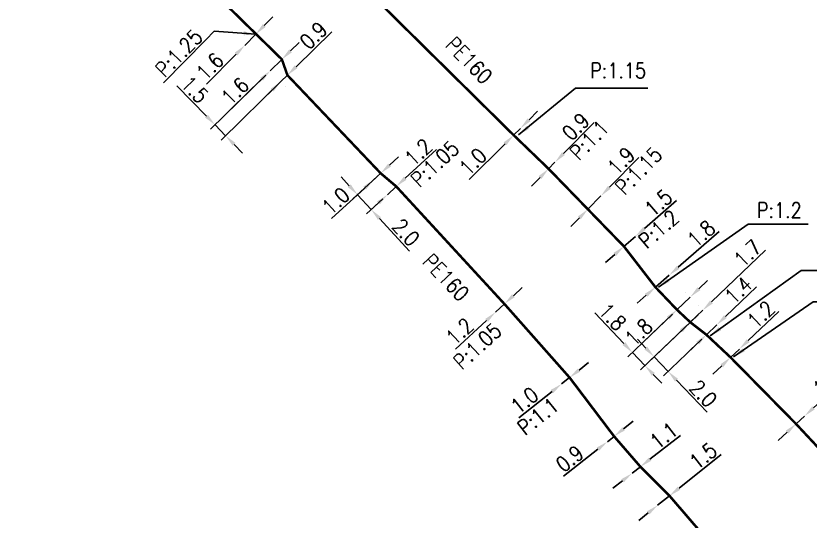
# Model space of a CAD drawing. Header units: millimetres. Extents: x 149996 to 151004, y 126998 to 128018.
# Drawn here: x 150579.4 to 150657.9, y 127860.1 to 127909.9 of the extents above; entities that cross this region are included whole.
import ezdxf

# ---------------------------------------------------------------- set-up
doc = ezdxf.new("R2010")
doc.units = ezdxf.units.MM
doc.header["$PDMODE"] = 34
doc.linetypes.add('L_25_PE', pattern=[2000, 1000, 1000])
doc.layers.get('DEFPOINTS').update_dxf_attribs({"linetype": 'CONTINUOUS'})
doc.layers.add('L_150', color=1, linetype='CONTINUOUS')
doc.styles.get("Standard").update_dxf_attribs({"font": 'romans.shx', "width": 0.85})
doc.dimstyles.get("Standard").update_dxf_attribs({"dimtxt": 1.5, "dimasz": 1.2, "dimexe": 0.625, "dimexo": 0.625, "dimgap": 0.25, "dimtad": 1, "dimdec": 1, "dimzin": 0, "dimdsep": 46, "dimtxsty": 'Standard', "dimcen": -0.5, "dimadec": 0, "dimazin": 0, "dimtfac": 1, "dimtdec": 1, "dimtmove": 0, "dimatfit": 3, "dimfxl": 0, "dimtolj": 1, "dimtzin": 0, "dimarcsym": 0})

# ---------------------------------------------------------------- blocks, each defined once
blk = doc.blocks.new('*D439')
at = {"layer": 'DEFPOINTS', "color": 0, "linetype": 'Continuous', "transparency": 16777216}
for p in [(150629.25, 127898.842), (150629.25, 127898.842), (150628.578, 127898.171)]:
    blk.add_point(p, dxfattribs=at)
at = {"layer": 'L_150', "color": 0, "linetype": 'Continuous', "lineweight": -2, "transparency": 16777216}
for p, q in [((150630.099, 127899.69), (150630.948, 127900.538)), ((150629.25, 127898.842), (150628.578, 127898.171)), ((150627.729, 127897.322), (150624.195, 127893.792))]:
    blk.add_line(p, q, dxfattribs=at)
at = {"layer": 'L_150', "color": 0, "linetype": 'Continuous', "transparency": 16777216}
for points in [[(150629.957, 127899.832), (150630.24, 127899.549), (150629.25, 127898.842)], [(150627.588, 127897.464), (150627.87, 127897.181), (150628.578, 127898.171)]]:
    blk.add_solid(points, dxfattribs=at)
at = {"layer": 'L_150', "color": 0, "linetype": 'Continuous', "transparency": 16777216, "insert": (150624.546, 127895.556), "char_height": 1.5, "attachment_point": 5, "rotation": 44.97532}
blk.add_mtext('\\A1;1.0', dxfattribs=at)
blk = doc.blocks.new('*D440')
at = {"layer": 'DEFPOINTS', "color": 0, "linetype": 'Continuous', "transparency": 16777216}
for p in [(150632.662, 127895.492), (150632.662, 127895.492), (150632.031, 127894.85)]:
    blk.add_point(p, dxfattribs=at)
at = {"layer": 'L_150', "color": 0, "linetype": 'Continuous', "lineweight": -2, "transparency": 16777216}
for p, q in [((150633.503, 127896.348), (150636.523, 127899.424)), ((150632.031, 127894.85), (150632.662, 127895.492)), ((150631.191, 127893.993), (150630.35, 127893.137))]:
    blk.add_line(p, q, dxfattribs=at)
at = {"layer": 'L_150', "color": 0, "linetype": 'Continuous', "transparency": 16777216}
for points in [[(150633.36, 127896.488), (150633.645, 127896.208), (150632.662, 127895.492)], [(150631.048, 127894.133), (150631.333, 127893.853), (150632.031, 127894.85)]]:
    blk.add_solid(points, dxfattribs=at)
at = {"layer": 'L_150', "color": 0, "linetype": 'Continuous', "transparency": 16777216, "insert": (150634.72, 127899.015), "char_height": 1.5, "attachment_point": 5, "rotation": 45.52389}
blk.add_mtext('\\A1;0.9', dxfattribs=at)
blk = doc.blocks.new('*D441')
at = {"layer": 'DEFPOINTS', "color": 0, "linetype": 'Continuous', "transparency": 16777216}
for p in [(150637.208, 127892.176), (150637.208, 127892.176), (150635.912, 127890.856)]:
    blk.add_point(p, dxfattribs=at)
at = {"layer": 'L_150', "color": 0, "linetype": 'Continuous', "lineweight": -2, "transparency": 16777216}
for p, q in [((150638.049, 127893.032), (150640.941, 127895.978)), ((150635.912, 127890.856), (150637.208, 127892.176)), ((150635.071, 127890), (150634.231, 127889.144))]:
    blk.add_line(p, q, dxfattribs=at)
at = {"layer": 'L_150', "color": 0, "linetype": 'Continuous', "transparency": 16777216}
for points in [[(150637.906, 127893.173), (150638.192, 127892.892), (150637.208, 127892.176)], [(150634.929, 127890.14), (150635.214, 127889.86), (150635.912, 127890.856)]]:
    blk.add_solid(points, dxfattribs=at)
at = {"layer": 'L_150', "color": 0, "linetype": 'Continuous', "transparency": 16777216, "insert": (150639.202, 127895.634), "char_height": 1.5, "attachment_point": 5, "rotation": 45.52389}
blk.add_mtext('\\A1;1.9', dxfattribs=at)
blk = doc.blocks.new('*D442')
at = {"layer": 'DEFPOINTS', "color": 0, "linetype": 'Continuous', "transparency": 16777216}
for p in [(150640.61, 127888.171), (150640.61, 127888.171), (150639.48, 127887.185)]:
    blk.add_point(p, dxfattribs=at)
at = {"layer": 'L_150', "color": 0, "linetype": 'Continuous', "lineweight": -2, "transparency": 16777216}
for p, q in [((150641.515, 127888.96), (150644.671, 127891.713)), ((150639.48, 127887.185), (150640.61, 127888.171)), ((150638.576, 127886.396), (150637.671, 127885.607))]:
    blk.add_line(p, q, dxfattribs=at)
at = {"layer": 'L_150', "color": 0, "linetype": 'Continuous', "transparency": 16777216}
for points in [[(150641.383, 127889.11), (150641.646, 127888.809), (150640.61, 127888.171)], [(150638.444, 127886.546), (150638.707, 127886.245), (150639.48, 127887.185)]]:
    blk.add_solid(points, dxfattribs=at)
at = {"layer": 'L_150', "color": 0, "linetype": 'Continuous', "transparency": 16777216, "insert": (150642.888, 127891.484), "char_height": 1.5, "attachment_point": 5, "rotation": 41.10011}
blk.add_mtext('\\A1;1.5', dxfattribs=at)
blk = doc.blocks.new('*D443')
at = {"layer": 'DEFPOINTS', "color": 0, "linetype": 'Continuous', "transparency": 16777216}
for p in [(150643.95, 127884.343), (150643.95, 127884.343), (150642.593, 127883.159)]:
    blk.add_point(p, dxfattribs=at)
at = {"layer": 'L_150', "color": 0, "linetype": 'Continuous', "lineweight": -2, "transparency": 16777216}
for p, q in [((150644.854, 127885.132), (150648.907, 127888.667)), ((150642.593, 127883.159), (150643.95, 127884.343)), ((150641.689, 127882.371), (150640.785, 127881.582))]:
    blk.add_line(p, q, dxfattribs=at)
at = {"layer": 'L_150', "color": 0, "linetype": 'Continuous', "transparency": 16777216}
for points in [[(150644.722, 127885.282), (150644.985, 127884.981), (150643.95, 127884.343)], [(150641.557, 127882.521), (150641.82, 127882.22), (150642.593, 127883.159)]]:
    blk.add_solid(points, dxfattribs=at)
at = {"layer": 'L_150', "color": 0, "linetype": 'Continuous', "transparency": 16777216, "insert": (150647.123, 127888.438), "char_height": 1.5, "attachment_point": 5, "rotation": 41.10011}
blk.add_mtext('\\A1;1.8', dxfattribs=at)
blk = doc.blocks.new('*D444')
at = {"layer": 'DEFPOINTS', "color": 0, "linetype": 'Continuous', "transparency": 16777216}
for p in [(150644.719, 127880.933), (150647.264, 127880.875), (150641.555, 127875.419)]:
    blk.add_point(p, dxfattribs=at)
at = {"layer": 'L_150', "color": 0, "linetype": 'Continuous', "lineweight": -2, "transparency": 16777216}
for p, q in [((150639.482, 127877.588), (150636.588, 127880.616)), ((150644.267, 127880.501), (150639.86, 127876.288)), ((150646.812, 127880.443), (150641.103, 127874.987)), ((150641.555, 127875.419), (150640.311, 127876.72)), ((150642.384, 127874.552), (150643.213, 127873.684))]:
    blk.add_line(p, q, dxfattribs=at)
at = {"layer": 'L_150', "color": 0, "linetype": 'Continuous', "transparency": 16777216}
for points in [[(150639.627, 127877.726), (150639.338, 127877.45), (150640.311, 127876.72)], [(150642.529, 127874.69), (150642.24, 127874.413), (150641.555, 127875.419)]]:
    blk.add_solid(points, dxfattribs=at)
at = {"layer": 'L_150', "color": 0, "linetype": 'Continuous', "transparency": 16777216, "insert": (150638.343, 127880.227), "char_height": 1.5, "attachment_point": 5, "rotation": 313.70359}
blk.add_mtext('\\A1;1.8', dxfattribs=at)
blk = doc.blocks.new('*D445')
at = {"layer": 'DEFPOINTS', "color": 0, "linetype": 'Continuous', "transparency": 16777216}
for p in [(150646.02, 127882.176), (150646.02, 127882.176), (150644.719, 127880.933)]:
    blk.add_point(p, dxfattribs=at)
at = {"layer": 'L_150', "color": 0, "linetype": 'Continuous', "lineweight": -2, "transparency": 16777216}
for p, q in [((150646.888, 127883.005), (150647.755, 127883.835)), ((150646.02, 127882.176), (150644.719, 127880.933)), ((150645.588, 127882.628), (150645.588, 127882.628)), ((150644.287, 127881.384), (150644.287, 127881.384)), ((150643.851, 127880.104), (150640.554, 127876.952))]:
    blk.add_line(p, q, dxfattribs=at)
at = {"layer": 'L_150', "color": 0, "linetype": 'Continuous', "transparency": 16777216}
for points in [[(150646.749, 127883.15), (150647.026, 127882.861), (150646.02, 127882.176)], [(150643.713, 127880.248), (150643.99, 127879.959), (150644.719, 127880.933)]]:
    blk.add_solid(points, dxfattribs=at)
at = {"layer": 'L_150', "color": 0, "linetype": 'Continuous', "transparency": 16777216, "insert": (150640.944, 127878.708), "char_height": 1.5, "attachment_point": 5, "rotation": 43.70359}
blk.add_mtext('\\A1;1.8', dxfattribs=at)
blk = doc.blocks.new('*D446')
at = {"layer": 'DEFPOINTS', "color": 0, "linetype": 'Continuous', "transparency": 16777216}
for p in [(150647.264, 127880.875), (150647.264, 127880.875), (150646.035, 127879.7)]:
    blk.add_point(p, dxfattribs=at)
at = {"layer": 'L_150', "color": 0, "linetype": 'Continuous', "lineweight": -2, "transparency": 16777216}
for p, q in [((150648.131, 127881.704), (150653.484, 127886.82)), ((150646.832, 127881.327), (150646.832, 127881.327)), ((150646.035, 127879.7), (150647.264, 127880.875)), ((150645.167, 127878.871), (150644.3, 127878.042))]:
    blk.add_line(p, q, dxfattribs=at)
at = {"layer": 'L_150', "color": 0, "linetype": 'Continuous', "transparency": 16777216}
for points in [[(150647.993, 127881.849), (150648.269, 127881.56), (150647.264, 127880.875)], [(150645.029, 127879.016), (150645.305, 127878.727), (150646.035, 127879.7)]]:
    blk.add_solid(points, dxfattribs=at)
at = {"layer": 'L_150', "color": 0, "linetype": 'Continuous', "transparency": 16777216, "insert": (150651.713, 127886.51), "char_height": 1.5, "attachment_point": 5, "rotation": 43.70359}
blk.add_mtext('\\A1;1.7', dxfattribs=at)
blk = doc.blocks.new('*D447')
at = {"layer": 'DEFPOINTS', "color": 0, "linetype": 'Continuous', "transparency": 16777216}
for p in [(150647.264, 127880.875), (150647.634, 127878.462), (150642.463, 127876.287)]:
    blk.add_point(p, dxfattribs=at)
at = {"layer": 'L_150', "color": 0, "linetype": 'Continuous', "lineweight": -2, "transparency": 16777216}
for p, q in [((150646.812, 127880.443), (150642.011, 127875.855)), ((150641.634, 127877.154), (150640.805, 127878.022)), ((150647.182, 127878.03), (150643.393, 127874.409)), ((150642.463, 127876.287), (150643.845, 127874.841)), ((150644.674, 127873.973), (150647.694, 127870.813))]:
    blk.add_line(p, q, dxfattribs=at)
at = {"layer": 'L_150', "color": 0, "linetype": 'Continuous', "transparency": 16777216}
for points in [[(150641.778, 127877.292), (150641.489, 127877.016), (150642.463, 127876.287)], [(150644.818, 127874.111), (150644.529, 127873.835), (150643.845, 127874.841)]]:
    blk.add_solid(points, dxfattribs=at)
at = {"layer": 'L_150', "color": 0, "linetype": 'Continuous', "transparency": 16777216, "insert": (150647.321, 127872.65), "char_height": 1.5, "attachment_point": 5, "rotation": 313.70359}
blk.add_mtext('\\A1;2.0', dxfattribs=at)
blk = doc.blocks.new('*D448')
at = {"layer": 'DEFPOINTS', "color": 0, "linetype": 'Continuous', "transparency": 16777216}
for p in [(150648.646, 127879.429), (150648.646, 127879.429), (150647.634, 127878.462)]:
    blk.add_point(p, dxfattribs=at)
at = {"layer": 'L_150', "color": 0, "linetype": 'Continuous', "lineweight": -2, "transparency": 16777216}
for p, q in [((150649.513, 127880.258), (150652.586, 127883.195)), ((150647.634, 127878.462), (150648.646, 127879.429)), ((150646.766, 127877.633), (150645.899, 127876.804))]:
    blk.add_line(p, q, dxfattribs=at)
at = {"layer": 'L_150', "color": 0, "linetype": 'Continuous', "transparency": 16777216}
for points in [[(150649.375, 127880.403), (150649.651, 127880.114), (150648.646, 127879.429)], [(150646.628, 127877.777), (150646.904, 127877.488), (150647.634, 127878.462)]]:
    blk.add_solid(points, dxfattribs=at)
at = {"layer": 'L_150', "color": 0, "linetype": 'Continuous', "transparency": 16777216, "insert": (150650.792, 127882.864), "char_height": 1.5, "attachment_point": 5, "rotation": 43.70359}
blk.add_mtext('\\A1;1.4', dxfattribs=at)
blk = doc.blocks.new('*D449')
at = {"layer": 'DEFPOINTS', "color": 0, "linetype": 'Continuous', "transparency": 16777216}
for p in [(150650.889, 127877.054), (150650.889, 127877.054), (150650.018, 127876.228)]:
    blk.add_point(p, dxfattribs=at)
at = {"layer": 'L_150', "color": 0, "linetype": 'Continuous', "lineweight": -2, "transparency": 16777216}
for p, q in [((150651.759, 127877.88), (150654.798, 127880.763)), ((150650.018, 127876.228), (150650.889, 127877.054)), ((150649.147, 127875.402), (150648.277, 127874.576))]:
    blk.add_line(p, q, dxfattribs=at)
at = {"layer": 'L_150', "color": 0, "linetype": 'Continuous', "transparency": 16777216}
for points in [[(150651.621, 127878.025), (150651.897, 127877.735), (150650.889, 127877.054)], [(150649.01, 127875.547), (150649.285, 127875.257), (150650.018, 127876.228)]]:
    blk.add_solid(points, dxfattribs=at)
at = {"layer": 'L_150', "color": 0, "linetype": 'Continuous', "transparency": 16777216, "insert": (150653.026, 127880.46), "char_height": 1.5, "attachment_point": 5, "rotation": 43.48937}
blk.add_mtext('\\A1;1.2', dxfattribs=at)
blk = doc.blocks.new('*D450')
at = {"layer": 'DEFPOINTS', "color": 0, "linetype": 'Continuous', "transparency": 16777216}
for p in [(150605.668, 127905.654), (150604.525, 127904.535), (150604.525, 127904.535)]:
    blk.add_point(p, dxfattribs=at)
at = {"layer": 'L_150', "color": 0, "linetype": 'Continuous', "lineweight": -2, "transparency": 16777216}
for p, q in [((150606.526, 127906.493), (150607.384, 127907.332)), ((150605.668, 127905.654), (150604.525, 127904.535)), ((150603.667, 127903.696), (150600.672, 127900.767))]:
    blk.add_line(p, q, dxfattribs=at)
at = {"layer": 'L_150', "color": 0, "linetype": 'Continuous', "transparency": 16777216}
for points in [[(150606.386, 127906.636), (150606.666, 127906.35), (150605.668, 127905.654)], [(150603.527, 127903.839), (150603.806, 127903.553), (150604.525, 127904.535)]]:
    blk.add_solid(points, dxfattribs=at)
at = {"layer": 'L_150', "color": 0, "linetype": 'Continuous', "transparency": 16777216, "insert": (150601.041, 127902.527), "char_height": 1.5, "attachment_point": 5, "rotation": 44.36494}
blk.add_mtext('\\A1;1.6', dxfattribs=at)
blk = doc.blocks.new('*D451')
at = {"layer": 'DEFPOINTS', "color": 0, "linetype": 'Continuous', "transparency": 16777216}
for p in [(150604.525, 127904.535), (150606.217, 127904.092), (150599.059, 127899.19)]:
    blk.add_point(p, dxfattribs=at)
at = {"layer": 'L_150', "color": 0, "linetype": 'Continuous', "lineweight": -2, "transparency": 16777216}
for p, q in [((150604.078, 127904.098), (150598.612, 127898.753)), ((150605.77, 127903.655), (150599.661, 127897.68)), ((150598.22, 127900.048), (150595.291, 127903.042)), ((150600.108, 127898.117), (150599.059, 127899.19)), ((150600.947, 127897.259), (150601.786, 127896.402))]:
    blk.add_line(p, q, dxfattribs=at)
at = {"layer": 'L_150', "color": 0, "linetype": 'Continuous', "transparency": 16777216}
for points in [[(150598.363, 127900.187), (150598.077, 127899.908), (150599.059, 127899.19)], [(150601.09, 127897.399), (150600.804, 127897.12), (150600.108, 127898.117)]]:
    blk.add_solid(points, dxfattribs=at)
at = {"layer": 'L_150', "color": 0, "linetype": 'Continuous', "transparency": 16777216, "insert": (150597.051, 127902.673), "char_height": 1.5, "attachment_point": 5, "rotation": 314.36494}
blk.add_mtext('\\A1;1.5', dxfattribs=at)
blk = doc.blocks.new('*D452')
at = {"layer": 'DEFPOINTS', "color": 0, "linetype": 'Continuous', "transparency": 16777216}
for p in [(150606.217, 127904.092), (150605.573, 127903.463), (150605.573, 127903.463)]:
    blk.add_point(p, dxfattribs=at)
at = {"layer": 'L_150', "color": 0, "linetype": 'Continuous', "lineweight": -2, "transparency": 16777216}
for p, q in [((150607.075, 127904.931), (150610.605, 127908.384)), ((150605.573, 127903.463), (150606.217, 127904.092)), ((150606.654, 127903.645), (150606.654, 127903.645)), ((150604.715, 127902.624), (150603.858, 127901.785)), ((150606.01, 127903.016), (150606.01, 127903.016))]:
    blk.add_line(p, q, dxfattribs=at)
at = {"layer": 'L_150', "color": 0, "linetype": 'Continuous', "transparency": 16777216}
for points in [[(150606.935, 127905.074), (150607.214, 127904.788), (150606.217, 127904.092)], [(150604.576, 127902.767), (150604.855, 127902.481), (150605.573, 127903.463)]]:
    blk.add_solid(points, dxfattribs=at)
at = {"layer": 'L_150', "color": 0, "linetype": 'Continuous', "transparency": 16777216, "insert": (150608.793, 127908.011), "char_height": 1.5, "attachment_point": 5, "rotation": 44.36494}
blk.add_mtext('\\A1;0.9', dxfattribs=at)
blk = doc.blocks.new('*D453')
at = {"layer": 'DEFPOINTS', "color": 0, "linetype": 'Continuous', "transparency": 16777216}
for p in [(150615.435, 127894.405), (150616.093, 127892.291), (150614.5, 127890.823)]:
    blk.add_point(p, dxfattribs=at)
at = {"layer": 'L_150', "color": 0, "linetype": 'Continuous', "lineweight": -2, "transparency": 16777216}
for p, q in [((150612.331, 127893.177), (150611.518, 127894.059)), ((150614.976, 127893.982), (150612.685, 127891.871)), ((150613.144, 127892.294), (150614.5, 127890.823)), ((150615.633, 127891.868), (150614.04, 127890.4)), ((150615.313, 127889.941), (150618.275, 127886.726))]:
    blk.add_line(p, q, dxfattribs=at)
at = {"layer": 'L_150', "color": 0, "linetype": 'Continuous', "transparency": 16777216}
for points in [[(150612.478, 127893.312), (150612.184, 127893.041), (150613.144, 127892.294)], [(150615.46, 127890.077), (150615.166, 127889.805), (150614.5, 127890.823)]]:
    blk.add_solid(points, dxfattribs=at)
at = {"layer": 'L_150', "color": 0, "linetype": 'Continuous', "transparency": 16777216, "insert": (150617.936, 127888.57), "char_height": 1.5, "attachment_point": 5, "rotation": 312.65871}
blk.add_mtext('\\A1;2.0', dxfattribs=at)
blk = doc.blocks.new('*D454')
at = {"layer": 'DEFPOINTS', "color": 0, "linetype": 'Continuous', "transparency": 16777216}
for p in [(150615.435, 127894.405), (150614.737, 127893.761), (150614.737, 127893.761)]:
    blk.add_point(p, dxfattribs=at)
at = {"layer": 'L_150', "color": 0, "linetype": 'Continuous', "lineweight": -2, "transparency": 16777216}
for p, q in [((150616.318, 127895.218), (150617.2, 127896.032)), ((150615.435, 127894.405), (150614.737, 127893.761)), ((150613.854, 127892.948), (150610.58, 127889.932))]:
    blk.add_line(p, q, dxfattribs=at)
at = {"layer": 'L_150', "color": 0, "linetype": 'Continuous', "transparency": 16777216}
for points in [[(150616.182, 127895.365), (150616.453, 127895.071), (150615.435, 127894.405)], [(150613.719, 127893.095), (150613.99, 127892.801), (150614.737, 127893.761)]]:
    blk.add_solid(points, dxfattribs=at)
at = {"layer": 'L_150', "color": 0, "linetype": 'Continuous', "transparency": 16777216, "insert": (150611.002, 127891.68), "char_height": 1.5, "attachment_point": 5, "rotation": 42.65871}
blk.add_mtext('\\A1;1.0', dxfattribs=at)
blk = doc.blocks.new('*D455')
at = {"layer": 'DEFPOINTS', "color": 0, "linetype": 'Continuous', "transparency": 16777216}
for p in [(150616.975, 127893.105), (150616.093, 127892.291), (150616.093, 127892.291)]:
    blk.add_point(p, dxfattribs=at)
at = {"layer": 'L_150', "color": 0, "linetype": 'Continuous', "lineweight": -2, "transparency": 16777216}
for p, q in [((150617.858, 127893.918), (150620.939, 127896.757)), ((150616.093, 127892.291), (150616.975, 127893.105)), ((150615.21, 127891.478), (150614.328, 127890.665))]:
    blk.add_line(p, q, dxfattribs=at)
at = {"layer": 'L_150', "color": 0, "linetype": 'Continuous', "transparency": 16777216}
for points in [[(150617.722, 127894.065), (150617.993, 127893.771), (150616.975, 127893.105)], [(150615.075, 127891.625), (150615.346, 127891.331), (150616.093, 127892.291)]]:
    blk.add_solid(points, dxfattribs=at)
at = {"layer": 'L_150', "color": 0, "linetype": 'Continuous', "transparency": 16777216, "insert": (150619.162, 127896.479), "char_height": 1.5, "attachment_point": 5, "rotation": 42.65871}
blk.add_mtext('\\A1;1.2', dxfattribs=at)
blk = doc.blocks.new('*D456')
at = {"layer": 'DEFPOINTS', "color": 0, "linetype": 'Continuous', "transparency": 16777216}
for p in [(150643.985, 127862.558), (150642.812, 127861.623), (150642.812, 127861.623)]:
    blk.add_point(p, dxfattribs=at)
at = {"layer": 'L_150', "color": 0, "linetype": 'Continuous', "lineweight": -2, "transparency": 16777216}
for p, q in [((150644.923, 127863.306), (150649.102, 127866.639)), ((150642.812, 127861.623), (150643.985, 127862.558)), ((150641.874, 127860.874), (150640.936, 127860.126))]:
    blk.add_line(p, q, dxfattribs=at)
at = {"layer": 'L_150', "color": 0, "linetype": 'Continuous', "transparency": 16777216}
for points in [[(150644.798, 127863.463), (150645.048, 127863.15), (150643.985, 127862.558)], [(150641.749, 127861.031), (150641.999, 127860.718), (150642.812, 127861.623)]]:
    blk.add_solid(points, dxfattribs=at)
at = {"layer": 'L_150', "color": 0, "linetype": 'Continuous', "transparency": 16777216, "insert": (150647.31, 127866.489), "char_height": 1.5, "attachment_point": 5, "rotation": 38.57212}
blk.add_mtext('\\A1;1.5', dxfattribs=at)
blk = doc.blocks.new('*D457')
at = {"layer": 'DEFPOINTS', "color": 0, "linetype": 'Continuous', "transparency": 16777216}
for p in [(150640.281, 127864.784), (150640.281, 127864.784), (150641.108, 127865.431)]:
    blk.add_point(p, dxfattribs=at)
at = {"layer": 'L_150', "color": 0, "linetype": 'Continuous', "lineweight": -2, "transparency": 16777216}
for p, q in [((150642.053, 127866.171), (150645.065, 127868.528)), ((150640.281, 127864.784), (150641.108, 127865.431)), ((150639.336, 127864.044), (150638.391, 127863.305))]:
    blk.add_line(p, q, dxfattribs=at)
at = {"layer": 'L_150', "color": 0, "linetype": 'Continuous', "transparency": 16777216}
for points in [[(150641.93, 127866.328), (150642.176, 127866.013), (150641.108, 127865.431)], [(150639.213, 127864.202), (150639.459, 127863.887), (150640.281, 127864.784)]]:
    blk.add_solid(points, dxfattribs=at)
at = {"layer": 'L_150', "color": 0, "linetype": 'Continuous', "transparency": 16777216, "insert": (150643.415, 127868.507), "char_height": 1.5, "attachment_point": 5, "rotation": 38.04835}
blk.add_mtext('\\A1;1.1', dxfattribs=at)
blk = doc.blocks.new('*D458')
at = {"layer": 'DEFPOINTS', "color": 0, "linetype": 'Continuous', "transparency": 16777216}
for p in [(150637.84, 127867.904), (150637.84, 127867.904), (150638.506, 127868.431)]:
    blk.add_point(p, dxfattribs=at)
at = {"layer": 'L_150', "color": 0, "linetype": 'Continuous', "lineweight": -2, "transparency": 16777216}
for p, q in [((150639.448, 127869.175), (150640.389, 127869.92)), ((150638.506, 127868.431), (150637.84, 127867.904)), ((150636.898, 127867.159), (150633.517, 127864.485))]:
    blk.add_line(p, q, dxfattribs=at)
at = {"layer": 'L_150', "color": 0, "linetype": 'Continuous', "transparency": 16777216}
for points in [[(150639.323, 127869.332), (150639.572, 127869.018), (150638.506, 127868.431)], [(150636.774, 127867.316), (150637.022, 127867.002), (150637.84, 127867.904)]]:
    blk.add_solid(points, dxfattribs=at)
at = {"layer": 'L_150', "color": 0, "linetype": 'Continuous', "transparency": 16777216, "insert": (150634.117, 127866.234), "char_height": 1.5, "attachment_point": 5, "rotation": 38.33902}
blk.add_mtext('\\A1;0.9', dxfattribs=at)
blk = doc.blocks.new('*D459')
at = {"layer": 'DEFPOINTS', "color": 0, "linetype": 'Continuous', "transparency": 16777216}
for p in [(150634.109, 127874.233), (150633.324, 127873.613), (150633.324, 127873.613)]:
    blk.add_point(p, dxfattribs=at)
at = {"layer": 'L_150', "color": 0, "linetype": 'Continuous', "lineweight": -2, "transparency": 16777216}
for p, q in [((150635.05, 127874.978), (150635.991, 127875.722)), ((150634.109, 127874.233), (150633.324, 127873.613)), ((150632.383, 127872.869), (150629.097, 127870.27))]:
    blk.add_line(p, q, dxfattribs=at)
at = {"layer": 'L_150', "color": 0, "linetype": 'Continuous', "transparency": 16777216}
for points in [[(150634.926, 127875.134), (150635.174, 127874.821), (150634.109, 127874.233)], [(150632.259, 127873.025), (150632.507, 127872.712), (150633.324, 127873.613)]]:
    blk.add_solid(points, dxfattribs=at)
at = {"layer": 'L_150', "color": 0, "linetype": 'Continuous', "transparency": 16777216, "insert": (150629.649, 127871.981), "char_height": 1.5, "attachment_point": 5, "rotation": 38.33902}
blk.add_mtext('\\A1;1.0', dxfattribs=at)
blk = doc.blocks.new('*D460')
at = {"layer": 'DEFPOINTS', "color": 0, "linetype": 'Continuous', "transparency": 16777216}
for p in [(150627.665, 127881.504), (150626.782, 127880.691), (150626.782, 127880.691)]:
    blk.add_point(p, dxfattribs=at)
at = {"layer": 'L_150', "color": 0, "linetype": 'Continuous', "lineweight": -2, "transparency": 16777216}
for p, q in [((150628.547, 127882.317), (150629.43, 127883.13)), ((150627.665, 127881.504), (150626.782, 127880.691)), ((150625.9, 127879.878), (150622.819, 127877.039))]:
    blk.add_line(p, q, dxfattribs=at)
at = {"layer": 'L_150', "color": 0, "linetype": 'Continuous', "transparency": 16777216}
for points in [[(150628.412, 127882.464), (150628.683, 127882.17), (150627.665, 127881.504)], [(150625.764, 127880.025), (150626.035, 127879.731), (150626.782, 127880.691)]]:
    blk.add_solid(points, dxfattribs=at)
at = {"layer": 'L_150', "color": 0, "linetype": 'Continuous', "transparency": 16777216, "insert": (150623.24, 127878.787), "char_height": 1.5, "attachment_point": 5, "rotation": 42.65871}
blk.add_mtext('\\A1;1.2', dxfattribs=at)
blk = doc.blocks.new('*D461')
at = {"layer": 'DEFPOINTS', "color": 0, "linetype": 'Continuous', "transparency": 16777216}
for p in [(150603.087, 127908.139), (150602, 127907.035), (150602, 127907.035)]:
    blk.add_point(p, dxfattribs=at)
at = {"layer": 'L_150', "color": 0, "linetype": 'Continuous', "lineweight": -2, "transparency": 16777216}
for p, q in [((150603.928, 127908.995), (150604.77, 127909.85)), ((150603.087, 127908.139), (150602, 127907.035)), ((150601.158, 127906.179), (150598.22, 127903.193))]:
    blk.add_line(p, q, dxfattribs=at)
at = {"layer": 'L_150', "color": 0, "linetype": 'Continuous', "transparency": 16777216}
for points in [[(150603.786, 127909.135), (150604.071, 127908.854), (150603.087, 127908.139)], [(150601.015, 127906.319), (150601.3, 127906.039), (150602, 127907.035)]]:
    blk.add_solid(points, dxfattribs=at)
at = {"layer": 'L_150', "color": 0, "linetype": 'Continuous', "transparency": 16777216, "insert": (150598.555, 127904.96), "char_height": 1.5, "attachment_point": 5, "rotation": 45.46187}
blk.add_mtext('\\A1;1.6', dxfattribs=at)
blk = doc.blocks.new('*D1156')
at = {"layer": 'DEFPOINTS', "color": 0, "linetype": 'Continuous', "transparency": 16777216}
for p in [(150657.337, 127870.437), (150657.337, 127870.437), (150656.489, 127869.66)]:
    blk.add_point(p, dxfattribs=at)
at = {"layer": 'L_150', "color": 0, "linetype": 'Continuous', "lineweight": -2, "transparency": 16777216}
for p, q in [((150658.221, 127871.248), (150661.309, 127874.079)), ((150656.489, 127869.66), (150657.337, 127870.437)), ((150655.605, 127868.849), (150654.72, 127868.038))]:
    blk.add_line(p, q, dxfattribs=at)
at = {"layer": 'L_150', "color": 0, "linetype": 'Continuous', "transparency": 16777216}
for points in [[(150658.086, 127871.395), (150658.357, 127871.1), (150657.337, 127870.437)], [(150655.469, 127868.996), (150655.74, 127868.702), (150656.489, 127869.66)]]:
    blk.add_solid(points, dxfattribs=at)
at = {"layer": 'L_150', "color": 0, "linetype": 'Continuous', "transparency": 16777216, "insert": (150659.532, 127873.806), "char_height": 1.5, "attachment_point": 5, "rotation": 42.51411}
blk.add_mtext('\\A1;1.2', dxfattribs=at)

msp = doc.modelspace()

# ---------------------------------------------------------------- linework, layer by layer
at = {"layer": 'L_150', "linetype": 'L_25_PE', "const_width": 0.25, "flags": 128}
for points in [[(150668.261, 127834.462), (150661.862, 127841.824), (150655.943, 127849.163), (150652.235, 127853.175), (150647.473, 127858.505), (150643.985, 127862.558), (150641.108, 127865.431), (150638.506, 127868.431), (150634.109, 127874.233), (150627.665, 127881.504), (150616.975, 127893.105), (150615.435, 127894.405), (150606.217, 127904.092), (150605.668, 127905.654), (150595.801, 127915.308), (150594.498, 127916.621), (150593.695, 127916.913), (150588.158, 127922.321), (150583.341, 127926.859), (150574.192, 127936.21), (150568.378, 127942.987), (150562.373, 127948.311), (150554.327, 127955.9), (150552.069, 127958.498), (150547.531, 127963.824), (150546.533, 127965.638), (150542.724, 127969.583), (150536.683, 127975.899), (150526.304, 127986.825), (150526.304, 127986.825), (150519.412, 127993.934), (150515.426, 127997.825), (150514.849, 127998.847), (150512.295, 128000)], [(150525.353, 128000), (150525.698, 127999.654), (150534.43, 127990.692), (150542.631, 127981.851), (150550.708, 127973.636), (150558.061, 127966.086), (150561.001, 127963.861), (150568.346, 127956.07), (150576.377, 127947.95), (150583.973, 127940.575), (150583.973, 127940.575), (150583.973, 127940.575), (150588.197, 127937.77), (150596.059, 127930.336), (150605.657, 127920.568), (150614.795, 127911.762), (150628.578, 127898.171), (150632.031, 127894.85), (150635.912, 127890.856), (150639.48, 127887.185), (150642.593, 127883.159), (150644.719, 127880.933), (150646.035, 127879.7), (150647.634, 127878.462), (150650.018, 127876.228), (150656.489, 127869.66), (150662.739, 127862.987), (150668.215, 127856.771), (150669.691, 127855.378), (150672.643, 127852.438), (150681.874, 127842.465)]]:
    msp.add_lwpolyline(points, dxfattribs=at)

# ---------------------------------------------------------------- texts
at = {"layer": 'L_150', "linetype": 'Continuous', "width": 0.85}
for s, rotation, p in [('PE160', 314.24199, (150621.727, 127906.998)), ('P:1.1', 45.77744, (150635.042, 127895.573)), ('P:1.05', 42.65871, (150619.276, 127892.911)), ('P:1.15', 45.77744, (150639.549, 127892.158)), ('P:1.2', 41.10011, (150641.738, 127886.878)), ('PE160', 313.58105, (150619.456, 127885.593)), ('P:1.05', 42.65871, (150623.472, 127874.92)), ('P:1.1', 38.33902, (150629.715, 127868.447))]:
    msp.add_text(s, height=1.5, rotation=rotation, dxfattribs=at).set_placement(p)
at = {"layer": 'L_150', "linetype": 'Continuous', "insert": (150597.965, 127907.714), "char_height": 1.5, "attachment_point": 9, "rotation": 45.46187}
msp.add_mtext('\\A1;P:1.25', dxfattribs=at)
at = {"layer": 'L_150', "linetype": 'Continuous', "char_height": 1.5, "attachment_point": 1}
for s, insert in [('\\A1;P:1.15', (150636.146, 127905.302)), ('\\A1;P:1.2', (150652.625, 127891.511))]:
    msp.add_mtext(s, dxfattribs=dict(at, insert=insert))

# ---------------------------------------------------------------- dimensions: what is measured, and where the dimension line sits
at = {"layer": 'L_150', "linetype": 'Continuous'}
for base, p1, p2, angle, picture, middle in [((150602, 127907.035), (150603.087, 127908.139), (150602, 127907.035), 45.46187, '*D461', (150599.268, 127904.258)), ((150605.573, 127903.463), (150606.217, 127904.092), (150605.573, 127903.463), 44.36494, '*D452', (150609.493, 127907.296)), ((150604.525, 127904.535), (150605.668, 127905.654), (150604.525, 127904.535), 44.36494, '*D450', (150601.74, 127901.812)), ((150599.059, 127899.19), (150606.217, 127904.092), (150604.525, 127904.535), 314.36494, '*D451', (150596.336, 127901.974)), ((150629.25, 127898.8421), (150628.5779, 127898.1706), (150629.25, 127898.8421), 224.97532, '*D439', (150625.2528, 127894.8483)), ((150632.662, 127895.492), (150632.031, 127894.85), (150632.662, 127895.492), 225.52389, '*D440', (150635.433, 127898.314)), ((150616.093, 127892.291), (150616.975, 127893.105), (150616.093, 127892.291), 42.65871, '*D455', (150619.84, 127895.744)), ((150637.208, 127892.176), (150635.912, 127890.856), (150637.208, 127892.176), 225.52389, '*D441', (150639.916, 127894.934)), ((150614.736766, 127893.761458), (150615.435399, 127894.405207), (150614.736766, 127893.761458), 42.658707, '*D454', (150611.679568, 127890.944434)), ((150614.5, 127890.823), (150615.435, 127894.405), (150616.093, 127892.291), 132.65871, '*D453', (150617.201, 127887.892)), ((150640.61, 127888.171), (150639.48, 127887.185), (150640.61, 127888.171), 221.10011, '*D442', (150643.545, 127890.731)), ((150643.95, 127884.343), (150642.593, 127883.159), (150643.95, 127884.343), 221.10011, '*D443', (150647.781, 127887.685)), ((150647.264, 127880.875), (150646.035, 127879.7), (150647.264, 127880.875), 223.70359, '*D446', (150652.404, 127885.787)), ((150648.646, 127879.429), (150647.634, 127878.462), (150648.646, 127879.429), 223.70359, '*D448', (150651.483, 127882.141)), ((150646.02, 127882.176), (150644.719, 127880.933), (150646.02, 127882.176), 223.70359, '*D445', (150641.635, 127877.985)), ((150626.782, 127880.691), (150627.665, 127881.504), (150626.782, 127880.691), 42.65871, '*D460', (150623.918, 127878.052)), ((150650.889, 127877.054), (150650.018, 127876.228), (150650.889, 127877.054), 223.48937, '*D449', (150653.714, 127879.734)), ((150641.555, 127875.419), (150644.719, 127880.933), (150647.264, 127880.875), 133.70359, '*D444', (150637.621, 127879.536)), ((150642.463, 127876.287), (150647.634, 127878.462), (150647.264, 127880.875), 313.70359, '*D447', (150646.598, 127871.959)), ((150633.324, 127873.613), (150634.109, 127874.233), (150633.324, 127873.613), 38.33902, '*D459', (150630.27, 127871.197)), ((150657.336826, 127870.436987), (150656.489148, 127869.65985), (150657.336826, 127870.436987), 222.514107, '*D1156', (150660.20761, 127873.068877)), ((150637.84, 127867.904), (150638.506, 127868.431), (150637.84, 127867.904), 38.33902, '*D458', (150634.737, 127865.45)), ((150640.281, 127864.784), (150641.108, 127865.431), (150640.281, 127864.784), 38.04835, '*D457', (150644.032, 127867.719)), ((150642.812, 127861.623), (150643.985, 127862.558), (150642.812, 127861.623), 38.57212, '*D456', (150647.934, 127865.707))]:
    dim = msp.add_linear_dim(base=base, p1=p1, p2=p2, angle=angle, dimstyle='Standard', dxfattribs=at)
    dim.commit()
    dim.dimension.update_dxf_attribs({"geometry": picture, "text_midpoint": middle, "dimtype": 160})

# ---------------------------------------------------------------- leaders
at = {"layer": 'L_150', "linetype": 'Continuous', "annotation_type": 0, "has_hookline": 1, "hookline_direction": 1, "text_width": 5.707, "horizontal_direction": (0.701384, 0.712784, 0)}
msp.add_leader([(150603.087, 127908.139), (150598.987, 127908.437), (150598.146, 127907.582)], dimstyle='Standard', override={"dimgap": 0.25, "dimtad": 1}, dxfattribs=at)
at = {"layer": 'L_150', "linetype": 'Continuous', "annotation_type": 0, "has_hookline": 1, "hookline_direction": 0}
for points, text_width in [([(150629.066, 127898.192), (150634.696, 127902.802), (150635.896, 127902.802)], 5.707), ([(150642.898, 127883.164), (150651.76, 127889.386), (150652.96, 127889.386)], 4.493), ([(150647.996, 127878.357), (150656.992, 127884.793), (150658.192, 127884.793)], 4.493), ([(150650.316, 127876.281), (150658.168, 127881.711), (150659.368, 127881.711)], 5.707)]:
    msp.add_leader(points, dimstyle='Standard', override={"dimgap": 0.25, "dimtad": 1}, dxfattribs=dict(at, text_width=text_width))

doc.saveas('drawing.dxf')
